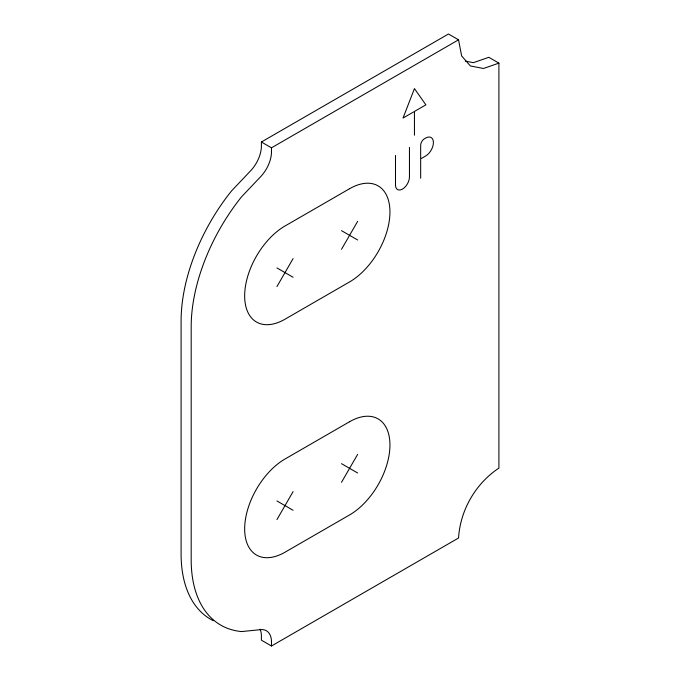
<?xml version="1.0" encoding="UTF-8"?>
<svg xmlns="http://www.w3.org/2000/svg" width="680" height="680" viewBox="0 0 680 680"><rect width="100%" height="100%" fill="white"/><g stroke="black" fill="none" stroke-linecap="round" stroke-linejoin="round"><path stroke-width="1.02" d="M276.938 286.577L293.08 258.621M341.513 249.297L357.654 221.34M276.938 519.588L293.08 491.631M341.513 482.307L357.654 454.35M213.341 620.721A142.69 82.382 -60 0 1 181.093 553.962L181.093 320.951A142.69 82.382 -60 0 1 231.54 190.927L251.311 170.051A24.76 14.297 -60 0 0 261.4 146.786L261.4 142.001L448.46 34L458.55 39.822L461.627 55.887L470.373 65.951L483.463 68.493L498.908 63.129L498.908 468.095C475.575 483.59 460.3 510.042 458.55 537.999L271.49 646L261.4 640.178L261.4 635.384A24.76 14.297 -60 0 0 260.049 629.212M261.4 142.001L271.49 147.823L458.55 39.822M413.644 111.911L403.027 118.048L414.451 88.587L425.884 104.847L414.451 111.444L414.451 135.184M421.473 158.423L425.637 156.018A10.999 6.349 -60 0 0 433.415 142.545A10.999 6.349 -60 0 0 425.637 138.057L424.447 138.737A5.355 3.085 -60 0 0 420.665 145.291L420.665 178.202M465.315 61.106L473.373 62.671L488.818 57.298L498.908 63.129M341.513 230.656L357.654 239.98M276.938 267.937L293.08 277.262M341.513 463.666L357.654 472.991M276.938 500.947L293.08 510.272M409.453 147.398L409.453 177.021A9.868 5.704 -60 0 1 402.475 189.108A9.868 5.704 -60 0 1 395.497 185.079L395.497 155.456M271.49 147.823L271.49 152.618A24.76 14.297 -60 0 1 261.4 175.873L241.629 196.749A142.69 82.382 -60 0 0 191.182 326.774L191.182 559.784A142.69 82.382 -60 0 0 241.629 631.558L261.4 629.595A24.76 14.297 -60 0 1 271.49 641.206L271.49 646M349.588 188.717L285.014 225.998A57.078 32.955 -60 0 0 244.655 295.902A57.078 32.955 -60 0 0 285.014 319.2L349.588 281.92A57.078 32.955 -60 0 0 389.946 212.016A57.078 32.955 -60 0 0 349.588 188.717M349.588 421.727L285.014 459.008A57.078 32.955 -60 0 0 244.655 528.913A57.078 32.955 -60 0 0 285.014 552.211L349.588 514.93A57.078 32.955 -60 0 0 389.946 445.026A57.078 32.955 -60 0 0 349.588 421.727"/></g></svg>
